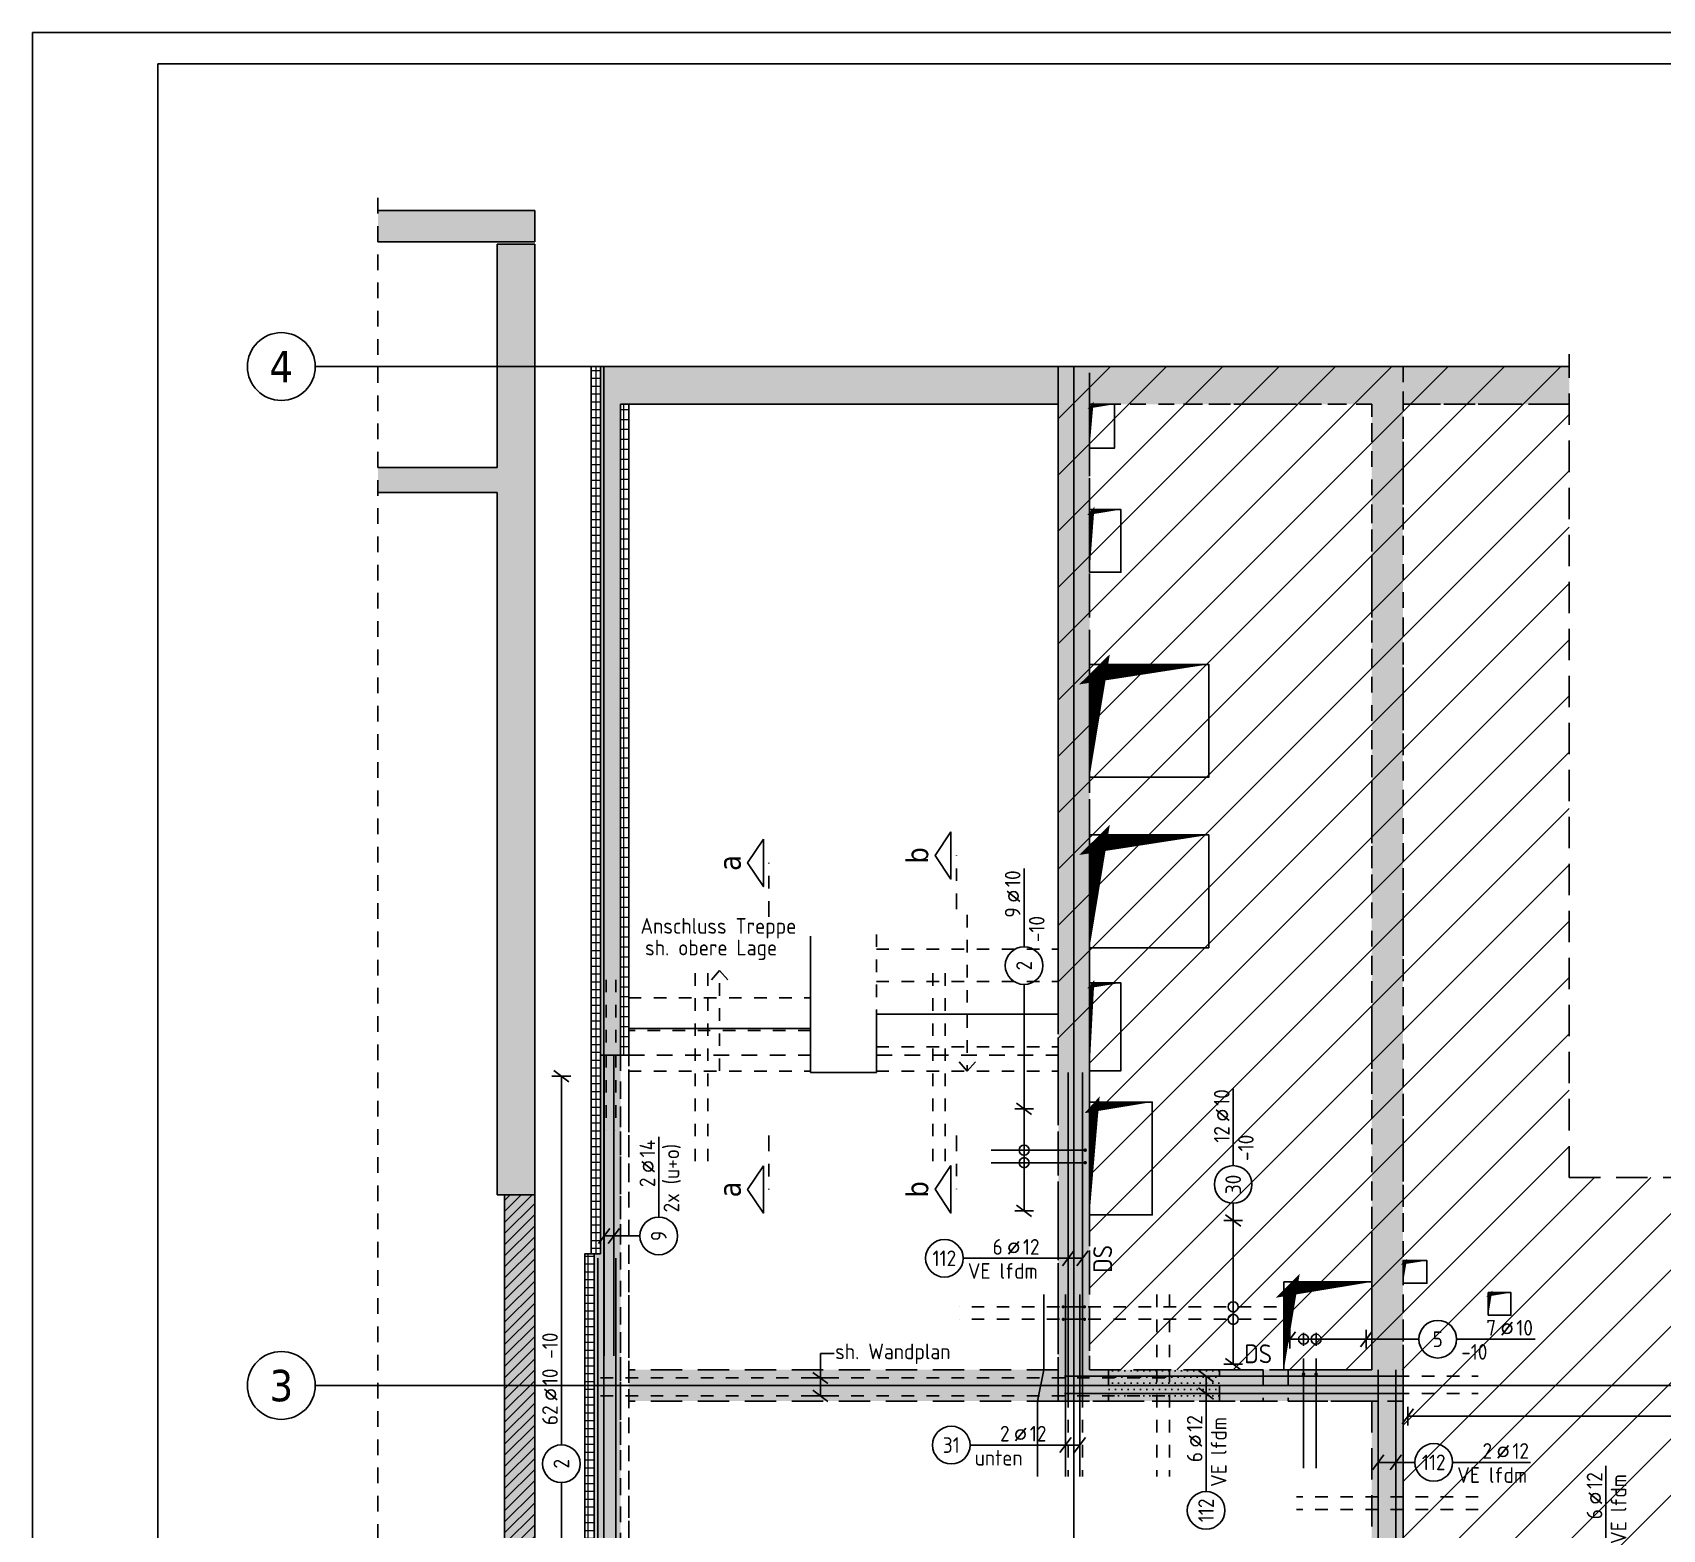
# Model space of a CAD drawing. Extents: x -10 to 101, y -7 to 49.
# Drawn here: x 0 to 13, y 30.11 to 42.05 of the extents above; entities that cross this region are included whole.
import ezdxf
from ezdxf.enums import TextEntityAlignment as Align

# ---------------------------------------------------------------- set-up
doc = ezdxf.new("R2010")
doc.units = 0
doc.header["$LTSCALE"] = 0.5
for name, pattern in [('AUSGEZOGEN', [1000.01, 1000, 0.01]), ('DASHDOTSMALL', [1.05, 0.5, -0.25, 0.05, -0.25]), ('DASHED', [0.75, 0.5, -0.25]), ('DOT', [0.175, 0.05, -0.125]), ('HIDDEN', [0.375, 0.25, -0.125]), ('HIDDEN2', [0.187, 0.125, -0.062]), ('HIDDEN4', [0.12, 0.02, -0.1]), ('PUNKT', [0.175, 0.05, -0.125]), ('STRICHLINIE', [0.75, 0.5, -0.25]), ('STRICHPUNKT2', [0.55, 0.25, -0.125, 0.05, -0.125]), ('VERDECKT', [0.375, 0.25, -0.125])]:
    doc.linetypes.add(name, pattern=pattern)
for name, color, linetype in [('2.OG', 7, 'Continuous'), ('ACHSEN', 7, 'Continuous'), ('AFU', 7, 'Continuous'), ('Bestand', 7, 'Continuous'), ('BETON', 7, 'Continuous'), ('Brüstung 2.OG', 7, 'Continuous'), ('DRUEBER', 7, 'Continuous'), ('DS', 7, 'Continuous'), ('grau_hell', 7, 'Continuous'), ('grau_mittel', 7, 'Continuous'), ('HILFE', 7, 'Continuous'), ('RAHMEN', 7, 'Continuous'), ('RND', 7, 'Continuous'), ('SCHATTEN', 7, 'Continuous'), ('SCHNITTE', 7, 'Continuous'), ('SCHRAFF', 7, 'Continuous'), ('SFP_Achsen', 7, 'Continuous'), ('TEXT', 7, 'Continuous'), ('VERDECKT', 7, 'Continuous'), ('VERDECKT2', 7, 'Continuous')]:
    doc.layers.add(name, color=color, linetype=linetype)
doc.layers.add('NOPLOT', color=7, linetype='Continuous', plot=False)
doc.layers.add('zila_01_rb_02_stb-fertig_05_schraff', color=144, linetype='Continuous', lineweight=9)
doc.styles.add('helv', font='tahoma.ttf')
doc.styles.add('txt', font='isocp.shx')
doc.linetypes.add('AFU_50K', pattern='A,0.15,["/",Standard,S=0.2,R=0,X=-0.01,Y=-0.1],0.07,["/",Standard,S=0.2,R=0,X=-0.01,Y=-0.1],0.15', length=0.37)

# ---------------------------------------------------------------- blocks, each defined once
blk = doc.blocks.new('DINA0')
at = {"layer": 'RAHMEN'}
for p, q in [((0, 84.1), (0, 0)), ((118.9, 84.1), (0, 84.1))]:
    blk.add_line(p, q, dxfattribs=at)
at = {"layer": 'RAHMEN', "color": 5}
for p, q in [((118.4, 83.6), (2, 83.6)), ((2, 83.6), (2, 0.5))]:
    blk.add_line(p, q, dxfattribs=at)
blk = doc.blocks.new('lei_gre')
at = {"layer": 'RND', "color": 7, "linetype": 'Continuous'}
for p, q in [((-0.09, -0.12), (0.09, 0.12)), ((0, 0.15), (0, -0.15))]:
    blk.add_line(p, q, dxfattribs=at)
blk = doc.blocks.new('RND_LEI')
at = {"layer": 'RND', "color": 7, "linetype": 'Continuous'}
blk.add_line((1.022, 0.066), (1.19, 0.27), dxfattribs=at)
for centre, radius in [((0, 0), 0.3), ((1.106, 0.168), 0.075)]:
    blk.add_circle(centre, radius, dxfattribs=at)
at = {"layer": 'RND', "color": 7, "linetype": 'Continuous', "style": 'txt'}
blk.add_attdef('ANZ', text='', height=0.25, dxfattribs=at).set_placement((0.931, 0.057), align=Align.RIGHT)
for tag, p in [('DUM', (1.253, 0.057)), ('ABSTD', (1.674, 0.057)), ('POSTXT', (0.374, -0.327))]:
    blk.add_attdef(tag, p, '', height=0.25, dxfattribs=at)
blk.add_attdef('POSL', text='', height=0.25, dxfattribs=at).set_placement((0, 0), align=Align.MIDDLE)
blk = doc.blocks.new('SCHN-2')
at = {"layer": 'SCHNITTE', "color": 6, "linetype": 'Continuous'}
blk.add_lwpolyline([(0.378, 0.088), (0, 0.34), (-0.378, 0.088)], close=True, dxfattribs=at)
at = {"layer": 'SCHNITTE', "color": 1, "linetype": 'DASHDOTSMALL', "style": 'helv'}
blk.add_attdef('SCHN-2', text='', height=0.35, dxfattribs=at).set_placement((0, 0.45), align=Align.CENTER)

msp = doc.modelspace()

# ---------------------------------------------------------------- hatches: boundary and pattern name
at = {"layer": '2.OG'}
h = msp.add_hatch(dxfattribs=at)
h.set_pattern_fill('DOTS', scale=0.8, double=1)
h.set_pattern_definition([(0, (-74.13047, 129.29311), (0.025, 0.05), [0, -0.05])])
h.paths.add_polyline_path([(4.4795, 27.5815), (4.0295, 27.5815), (4.0295, 27.2815), (4.6895, 27.2815), (4.6895, 39.0866), (8.1795, 39.0866), (8.1795, 31.1366), (8.5795, 31.1366), (8.5795, 31.3866), (8.4295, 31.3866), (8.4295, 39.0866), (10.6795, 39.0866), (10.6795, 31.3866), (9.4645, 31.3866), (9.4645, 31.1366), (10.9295, 31.1366), (10.9295, 39.3866), (4.5295, 39.3866), (4.5295, 32.3116), (4.4795, 32.3116)])
h.paths.add_polyline_path([(4.6895, 25.2315), (4.0295, 25.2315), (4.0295, 24.9315), (4.4795, 24.9315), (4.4795, 18.1366), (5.0545, 18.1366), (5.0545, 18.4366), (4.6895, 18.4366)])
h.paths.add_polyline_path([(36.9295, 39.3866), (36.9295, 31.1366), (38.3945, 31.1366), (38.3945, 31.3866), (37.1795, 31.3866), (37.1795, 39.0866), (39.4295, 39.0866), (39.4295, 31.3866), (39.2795, 31.3866), (39.2795, 31.1366), (39.6795, 31.1366), (39.6795, 39.0866), (43.1545, 39.0866), (43.1545, 34.0716), (43.4545, 34.0716), (43.4545, 39.3866)])
h.paths.add_polyline_path([(43.1545, 31.1366), (43.4545, 31.1366), (43.4545, 32.2016), (43.1545, 32.2016)])
h.paths.add_polyline_path([(34.4795, 31.8866), (34.2295, 31.8866), (34.2295, 31.1916), (34.4795, 31.1916)])
h.paths.add_polyline_path([(32.1295, 31.1916), (32.3795, 31.1916), (32.3795, 31.8866), (32.1295, 31.8866)])
h.paths.add_polyline_path([(26.7295, 31.1916), (26.9795, 31.1916), (26.9795, 31.8866), (26.7295, 31.8866)])
h.paths.add_polyline_path([(24.8795, 31.8866), (24.6295, 31.8866), (24.6295, 31.1916), (24.8795, 31.1916)])
h.paths.add_polyline_path([(23.2295, 31.8866), (22.9795, 31.8866), (22.9795, 31.1916), (23.2295, 31.1916)])
h.paths.add_polyline_path([(21.1295, 31.8866), (20.8795, 31.8866), (20.8795, 31.1916), (21.1295, 31.1916)])
h.paths.add_polyline_path([(19.2295, 31.1916), (19.4795, 31.1916), (19.4795, 31.8866), (19.2295, 31.8866)])
h.paths.add_polyline_path([(17.3795, 31.8866), (17.1295, 31.8866), (17.1295, 31.1916), (17.3795, 31.1916)])
h.paths.add_polyline_path([(15.7295, 31.8866), (15.4795, 31.8866), (15.4795, 31.1916), (15.7295, 31.1916)])
h.paths.add_polyline_path([(13.6295, 31.8866), (13.3795, 31.8866), (13.3795, 31.1916), (13.6295, 31.1916)])
h.paths.add_polyline_path([(43.1545, 24.8616), (43.4545, 24.8616), (43.4545, 25.1616), (43.1545, 25.1616)])
h.paths.add_polyline_path([(42.9045, 18.4366), (42.9045, 18.1366), (43.4545, 18.1366), (43.4545, 20.6366), (43.1545, 20.6366), (43.1545, 18.4366)])
h.paths.add_polyline_path([(37.2045, 18.4366), (36.9045, 18.4366), (36.9045, 18.1366), (37.2045, 18.1366)])
h.paths.add_polyline_path([(29.7045, 18.4366), (29.4045, 18.4366), (29.4045, 18.1366), (29.7045, 18.1366)])
h.paths.add_polyline_path([(21.9045, 18.4366), (21.9045, 18.1366), (22.2045, 18.1366), (22.2045, 18.4366)])
h.paths.add_polyline_path([(14.7045, 18.4366), (14.4045, 18.4366), (14.4045, 18.1366), (14.7045, 18.1366)])
h.paths.add_polyline_path([(8.4545, 18.1366), (8.4545, 18.4366), (8.1545, 18.4366), (8.1545, 18.1366)])
h.paths.add_polyline_path([(37.1795, 24.8866), (37.1795, 25.5966), (36.9295, 25.5966), (36.9295, 25.1366), (34.2295, 25.1366), (34.2295, 27.1116), (36.9295, 27.1116), (36.9295, 26.6466), (37.1795, 26.6466), (37.1795, 27.5113), (36.9295, 27.5113), (36.9295, 27.3616), (32.3895, 27.3616), (32.3895, 27.1116), (33.9795, 27.1116), (33.9795, 25.1366), (32.3895, 25.1366), (32.3895, 24.8866)], flags=17)
h.paths.add_polyline_path([(20.2295, 25.1366), (20.2295, 28.4816), (21.3545, 28.4816), (21.3545, 28.7316), (20.2295, 28.7316), (20.2295, 29.5116), (17.4645, 29.5116), (17.4645, 29.2616), (17.6145, 29.2616), (17.6145, 28.0716), (14.7645, 28.0716), (14.7645, 29.2616), (16.5795, 29.2616), (16.5795, 29.5116), (8.1795, 29.5116), (8.1795, 24.8866), (8.5795, 24.8866), (8.5795, 25.1366), (8.4295, 25.1366), (8.4295, 29.2616), (14.5145, 29.2616), (14.5145, 25.1366), (14.3645, 25.1366), (14.3645, 24.8866), (14.9145, 24.8866), (14.9145, 25.1366), (14.7645, 25.1366), (14.7645, 27.8216), (17.6145, 27.8216), (17.6145, 25.1366), (15.9245, 25.1366), (15.9245, 24.8866), (31.5045, 24.8866), (31.5045, 25.1366), (31.3545, 25.1366), (31.3545, 27.1116), (31.5045, 27.1116), (31.5045, 27.3616), (31.3545, 27.3616), (31.3545, 29.2616), (36.9295, 29.2616), (36.9295, 28.3963), (37.1795, 28.3963), (37.1795, 29.5116), (31.1045, 29.5116), (31.1045, 28.7316), (30.0545, 28.7316), (30.0545, 28.4816), (31.1045, 28.4816), (31.1045, 25.1366)])
h.paths.add_polyline_path([(19.9795, 29.2616), (19.0295, 29.2616), (19.0295, 25.1366), (19.9795, 25.1366)], flags=16)
h.paths.add_polyline_path([(17.8645, 25.1366), (18.7795, 25.1366), (18.7795, 29.2616), (17.8645, 29.2616)], flags=16)
h.paths.add_polyline_path([(9.5895, 25.1366), (9.5895, 24.8866), (13.3545, 24.8866), (13.3545, 25.1366)], flags=17)
h.paths.add_polyline_path([(22.7545, 28.7316), (22.7545, 28.4816), (25.1045, 28.4816), (25.1045, 28.7316)], flags=17)
h.paths.add_polyline_path([(28.6545, 28.4816), (28.6545, 28.7316), (26.5045, 28.7316), (26.5045, 28.4816)], flags=17)
h.paths.add_polyline_path([(29.7045, 32.9208), (29.4045, 32.9208), (29.4045, 32.0366), (28.3795, 32.0366), (28.3795, 31.1916), (28.6295, 31.1916), (28.6295, 31.7866), (30.4795, 31.7866), (30.4795, 31.1916), (30.7295, 31.1916), (30.7295, 32.0366), (29.7045, 32.0366)])
at = {"layer": 'Brüstung 2.OG', "linetype": 'DOT'}
h = msp.add_hatch(dxfattribs=at)
h.set_pattern_fill('DOTS', color=102, scale=0.8, double=1)
h.set_pattern_definition([(0, (-74.13047, 279.29311), (0.025, 0.05), [0, -0.05])])
h.paths.add_polyline_path([(43.4545, 31.1366), (43.1545, 31.1366), (43.1545, 25.1616), (43.4545, 25.1616)])
h.paths.add_polyline_path([(43.1545, 20.6366), (43.4545, 20.6366), (43.4545, 24.8616), (43.1545, 24.8616)])
h.paths.add_polyline_path([(42.9045, 18.1366), (42.9045, 18.4366), (37.2045, 18.4366), (37.2045, 18.1366)])
h.paths.add_polyline_path([(29.7045, 18.4366), (29.7045, 18.1366), (36.9045, 18.1366), (36.9045, 18.4366)])
h.paths.add_polyline_path([(29.4045, 18.1366), (29.4045, 18.4366), (22.2045, 18.4366), (22.2045, 18.1366)])
h.paths.add_polyline_path([(14.7045, 18.4366), (14.7045, 18.1366), (21.9045, 18.1366), (21.9045, 18.4366)])
h.paths.add_polyline_path([(8.4545, 18.4366), (8.4545, 18.1366), (14.4045, 18.1366), (14.4045, 18.4366)])
h.paths.add_polyline_path([(8.1545, 18.1366), (8.1545, 18.4366), (5.0545, 18.4366), (5.0545, 18.1366)])
h.paths.add_polyline_path([(12.2545, 39.0866), (12.2545, 39.3866), (10.9295, 39.3866), (10.9295, 39.0866)])
h.paths.add_polyline_path([(35.6295, 39.3866), (35.6295, 39.0866), (36.9295, 39.0866), (36.9295, 39.3866)])
at = {"layer": 'Brüstung 2.OG', "linetype": 'AUSGEZOGEN'}
h = msp.add_hatch(dxfattribs=at)
h.set_pattern_fill('DOTS', color=102, scale=0.8, double=1)
h.set_pattern_definition([(0, (-72.23863, 180.778407), (0.025, 0.05), [0, -0.05])])
h.paths.add_polyline_path([(8.5795, 31.3866), (8.5795, 31.1366), (9.4645, 31.1366), (9.4645, 31.3866)])
at = {"layer": 'grau_hell'}
h = msp.add_hatch(color=9, dxfattribs=at)
h.paths.add_polyline_path([(4.0045, 25.2315), (3.7045, 25.2315), (3.7045, 18.1565), (2.7545, 18.1565), (2.7545, 18.0065), (4.0045, 18.0065)])
h.paths.add_polyline_path([(3.7645, 27.2815), (4.0045, 27.2815), (4.0045, 32.7815), (3.7645, 32.7815)])
h.paths.add_polyline_path([(4.0045, 40.3615), (3.7045, 40.3615), (3.7045, 38.5815), (2.7545, 38.5815), (2.7545, 38.3815), (3.7045, 38.3815), (3.7045, 32.7815), (4.0045, 32.7815)])
h.paths.add_polyline_path([(4.0045, 40.3815), (4.0045, 40.6315), (2.7545, 40.6315), (2.7545, 40.3815)])
at = {"layer": 'grau_hell', "linetype": 'AUSGEZOGEN'}
h = msp.add_hatch(dxfattribs=at)
h.set_pattern_fill('ANSI31', color=9, scale=0.1, style=0, double=1)
h.set_pattern_definition([(45, (0, -25.33528), (-0.2245064, 0.2245064), [])])
h.paths.add_polyline_path([(12.2545, 39.3866), (8.1795, 39.3866), (8.1795, 33.8966), (8.4295, 33.8966), (8.4295, 31.3866), (10.9295, 31.3866), (10.9295, 29.5116), (19.9795, 29.5116), (19.9795, 25.1366), (31.1045, 25.1366), (31.1045, 29.5116), (36.9295, 29.5116), (36.9295, 31.3866), (39.4295, 31.3866), (39.4295, 34.8966), (39.6795, 34.8966), (39.6795, 39.3866), (35.6295, 39.3866), (35.6295, 32.9208), (12.2545, 32.9208)])
at = {"layer": 'grau_hell'}
h = msp.add_hatch(color=9, dxfattribs=at)
h.paths.add_polyline_path([(9.8145, 31.3866), (9.8145, 31.2616), (10.0145, 31.2616), (10.0145, 31.3866), (9.9795, 31.3866)])
h.paths.add_polyline_path([(9.8145, 31.2616), (9.8145, 31.1366), (10.0145, 31.1366), (10.0145, 31.2616)])
at = {"layer": 'grau_mittel'}
h = msp.add_hatch(color=61, dxfattribs=at)
h.paths.add_polyline_path([(4.5295, 39.3866), (4.5295, 33.8966), (4.6895, 33.8966), (4.6895, 39.0866), (8.1795, 39.0866), (8.1795, 34.2216), (8.1795, 31.1366), (8.5795, 31.1366), (8.5795, 31.3866), (8.4295, 31.3866), (8.4295, 39.0866), (8.6295, 39.0866), (10.6795, 39.0866), (10.6795, 31.3866), (10.0145, 31.3866), (10.0145, 31.1366), (10.9295, 31.1366), (10.9295, 39.3866)])
h.paths.add_polyline_path([(8.1795, 31.1366), (8.1795, 31.3866), (4.7545, 31.3866), (4.7545, 31.1366)], flags=17)
h.paths.add_polyline_path([(9.4645, 31.1366), (9.4645, 31.3866), (8.5795, 31.3866), (8.5795, 31.1366)], flags=17)
h.paths.add_polyline_path([(9.8145, 31.1366), (9.8145, 31.3866), (9.4645, 31.3866), (9.4645, 31.1366)], flags=17)
h.paths.add_polyline_path([(10.6795, 29.5116), (10.9295, 29.5116), (10.9295, 31.1366), (10.6795, 31.1366)])
h.paths.add_polyline_path([(8.1795, 29.5116), (8.1795, 24.8866), (8.5795, 24.8866), (8.5795, 25.1366), (8.4295, 25.1366), (8.4295, 29.2616), (14.5145, 29.2616), (14.5145, 28.7666), (14.7645, 28.7666), (14.7645, 29.2616), (14.9145, 29.2616), (15.8245, 29.2616), (15.8245, 29.5116)])
h.paths.add_polyline_path([(4.4795, 27.5816), (4.4045, 27.5816), (4.0245, 27.5816), (4.0245, 27.2816), (4.6895, 27.2816), (4.6895, 33.8966), (4.5295, 33.8966), (4.5295, 32.3116), (4.4795, 32.3116)])
h.paths.add_polyline_path([(4.4045, 25.2316), (4.6895, 25.2316), (4.7545, 25.2316), (4.7545, 27.2815), (4.6895, 27.2815), (4.4045, 27.2815)])
h.paths.add_polyline_path([(4.0245, 25.2316), (4.0245, 24.9316), (4.4045, 24.9315), (4.4795, 24.9316), (4.4795, 18.1366), (5.0545, 18.1366), (5.0545, 18.4366), (4.6895, 18.4366), (4.6895, 25.2316)])
h.paths.add_polyline_path([(8.1545, 18.1366), (8.1545, 18.4366), (5.0545, 18.4366), (5.0545, 18.1366)])
h.paths.add_polyline_path([(8.4545, 18.4366), (8.1545, 18.4366), (8.1545, 18.1366), (8.4545, 18.1366)])
h.paths.add_polyline_path([(14.4045, 18.1366), (14.4045, 18.4366), (8.4545, 18.4366), (8.4545, 18.1366)])
h.paths.add_polyline_path([(14.4045, 18.4366), (14.4045, 18.1366), (14.7045, 18.1366), (14.7045, 18.4366)])
h.paths.add_polyline_path([(14.7045, 18.4366), (14.7045, 18.1366), (21.9045, 18.1366), (21.9045, 18.4366)])
h.paths.add_polyline_path([(22.2045, 18.4366), (21.9045, 18.4366), (21.9045, 18.1366), (22.2045, 18.1366)])
h.paths.add_polyline_path([(22.2045, 18.4366), (22.2045, 18.1366), (29.4045, 18.1366), (29.4045, 18.4366)])
h.paths.add_polyline_path([(29.7045, 18.4366), (29.4045, 18.4366), (29.4045, 18.1366), (29.7045, 18.1366)])
h.paths.add_polyline_path([(29.7045, 18.4366), (29.7045, 18.1366), (36.9045, 18.1366), (36.9045, 18.4366)])
h.paths.add_polyline_path([(37.2045, 18.4366), (36.9045, 18.4366), (36.9045, 18.1366), (37.2045, 18.1366)])
h.paths.add_polyline_path([(42.9045, 18.1366), (42.9045, 18.4366), (37.2045, 18.4366), (37.2045, 18.1366)])
h.paths.add_polyline_path([(43.1545, 18.4366), (42.9045, 18.4366), (42.9045, 18.1366), (43.4545, 18.1366), (43.4545, 20.6366), (43.1545, 20.6366)])
h.paths.add_polyline_path([(43.4545, 24.8616), (43.1545, 24.8616), (43.1545, 20.6366), (43.4545, 20.6366)])
h.paths.add_polyline_path([(43.4545, 25.1616), (43.1545, 25.1616), (43.1545, 24.8616), (43.4545, 24.8616)])
h.paths.add_polyline_path([(43.4545, 31.1366), (43.1545, 31.1366), (43.1545, 25.1616), (43.4545, 25.1616)])
h.paths.add_polyline_path([(43.1545, 31.8866), (43.1545, 31.1366), (43.4545, 31.1366), (43.4545, 31.8866)], flags=17)
h.paths.add_polyline_path([(43.1545, 31.8866), (43.4545, 31.8866), (43.4545, 34.3866), (43.1545, 34.3866)], flags=17)
h.paths.add_polyline_path([(43.1545, 34.3866), (43.4545, 34.3866), (43.4545, 34.7566), (43.1545, 34.7566)])
h.paths.add_polyline_path([(43.1545, 34.7566), (43.4545, 34.7566), (43.4545, 39.3866), (36.9295, 39.3866), (36.9295, 31.1366), (37.9945, 31.1366), (37.9945, 31.3866), (37.1795, 31.3866), (37.1795, 39.0866), (39.4295, 39.0866), (39.4295, 31.3866), (39.2795, 31.3866), (39.2795, 31.1366), (39.6795, 31.1366), (39.6795, 39.0866), (43.1545, 39.0866)])
h.paths.add_polyline_path([(38.1945, 31.3866), (38.1945, 31.1366), (39.2795, 31.1366), (39.2795, 31.3866)], flags=17)
h.paths.add_polyline_path([(39.6795, 31.3866), (39.6795, 31.1366), (43.1545, 31.1366), (43.1545, 31.3866)], flags=17)
h.paths.add_polyline_path([(36.9295, 30.0616), (37.1795, 30.0616), (37.1795, 31.1366), (36.9295, 31.1366)])
h.paths.add_polyline_path([(16.2245, 29.5116), (16.2245, 29.2616), (16.5795, 29.2616), (16.5795, 29.5116)])
h.paths.add_polyline_path([(16.5795, 29.5116), (16.5795, 29.2616), (17.4645, 29.2616), (17.4645, 29.5116)])
h.paths.add_polyline_path([(18.7795, 29.2616), (18.7795, 25.1366), (17.8645, 25.1366), (16.4495, 25.1366), (16.4495, 24.8866), (20.5295, 24.8866), (20.5295, 25.1366), (19.0295, 25.1366), (19.0295, 29.2616), (19.9795, 29.2616), (19.9795, 28.4816), (21.3545, 28.4816), (21.3545, 28.7316), (20.2295, 28.7316), (20.2295, 28.9816), (20.2295, 29.5116), (17.4645, 29.5116), (17.4645, 29.2616)])
h.paths.add_polyline_path([(16.0495, 24.8866), (16.2495, 24.8866), (16.2495, 25.1366), (16.0495, 25.1366)])
h.paths.add_polyline_path([(14.9145, 25.1366), (14.9145, 24.8866), (16.0495, 24.8866), (16.0495, 25.1366)], flags=17)
h.paths.add_polyline_path([(14.9145, 24.8866), (14.9145, 25.1366), (14.7645, 25.1366), (14.7644, 27.5716), (14.7644, 27.8216), (15.0145, 27.8216), (16.1245, 27.8216), (16.1245, 28.0716), (14.7645, 28.0716), (14.7645, 28.2216), (14.7645, 28.6166), (14.5145, 28.6166), (14.5145, 25.1366), (14.3645, 25.1366), (14.3645, 24.8866)])
h.paths.add_polyline_path([(17.8645, 27.8216), (17.8645, 28.0716), (16.3245, 28.0716), (16.3245, 27.8216)])
h.paths.add_polyline_path([(13.3545, 25.1366), (13.3545, 24.8866), (14.3645, 24.8866), (14.3645, 25.1366)])
h.paths.add_polyline_path([(13.1545, 24.8866), (13.3545, 24.8866), (13.3545, 25.1366), (13.1545, 25.1366)], flags=16)
h.paths.add_polyline_path([(12.9545, 24.8866), (12.9545, 25.1366), (9.9895, 25.1366), (9.9895, 24.8866)], flags=16)
h.paths.add_polyline_path([(9.5895, 24.8866), (9.7895, 24.8866), (9.7895, 25.1366), (9.5895, 25.1366)], flags=16)
h.paths.add_polyline_path([(8.5795, 25.1366), (8.5795, 24.8866), (9.5895, 24.8866), (9.5895, 25.1366)], flags=16)
h.paths.add_polyline_path([(25.2995, 24.8866), (25.2995, 25.1366), (20.7295, 25.1366), (20.7295, 24.8866)])
h.paths.add_polyline_path([(26.3095, 24.8866), (26.3095, 25.1366), (25.2995, 25.1366), (25.2995, 24.8866)])
h.paths.add_polyline_path([(26.3095, 25.1366), (26.3095, 24.8866), (29.9045, 24.8866), (29.9045, 25.1366)])
h.paths.add_polyline_path([(31.5045, 24.8866), (31.5045, 25.1366), (31.3545, 25.1366), (31.3545, 26.9116), (31.1045, 26.9116), (31.1045, 25.1366), (30.1045, 25.1366), (30.1045, 24.8866)])
h.paths.add_polyline_path([(32.3895, 24.8866), (32.3895, 25.1366), (31.5045, 25.1366), (31.5045, 24.8866)])
h.paths.add_polyline_path([(33.0945, 24.8866), (33.0945, 25.1366), (32.3895, 25.1366), (32.3895, 24.8866)])
h.paths.add_polyline_path([(34.2295, 25.1366), (34.2295, 27.1116), (36.9295, 27.1116), (36.9295, 26.6466), (37.1795, 26.6466), (37.1795, 26.8966), (37.0995, 26.8966), (37.0995, 27.0466), (37.1795, 27.0466), (37.1795, 27.5113), (36.9295, 27.5113), (36.9295, 27.3616), (32.3895, 27.3616), (32.3895, 27.1116), (33.9795, 27.1116), (33.9795, 25.1366), (33.6945, 25.1366), (33.6945, 24.8866), (37.1795, 24.8866), (37.1795, 26.6466), (36.9295, 26.6466), (36.9295, 25.1366)])
h.paths.add_polyline_path([(37.1795, 28.3963), (36.9295, 28.3963), (36.9295, 27.5113), (37.1795, 27.5113)])
h.paths.add_polyline_path([(37.1795, 28.6616), (36.9295, 28.6616), (36.9295, 28.3963), (37.1795, 28.3963)])
h.paths.add_polyline_path([(36.6295, 29.5116), (36.6295, 29.2616), (37.1795, 29.2616), (37.1795, 29.5116)])
h.paths.add_polyline_path([(33.3345, 29.5116), (33.3345, 29.2616), (36.0295, 29.2616), (36.0295, 29.5116)])
h.paths.add_polyline_path([(32.7345, 29.2616), (32.7345, 29.5116), (31.1045, 29.5116), (31.1045, 28.7316), (30.6045, 28.7316), (30.0545, 28.7316), (30.0545, 28.4816), (31.3545, 28.4816), (31.3545, 29.2616)])
h.paths.add_polyline_path([(31.1045, 27.1116), (31.5045, 27.1116), (31.5045, 27.3616), (31.3545, 27.3616), (31.3545, 28.2822), (31.1045, 28.2822)])
h.paths.add_polyline_path([(32.3895, 27.1116), (32.3895, 27.3616), (31.5045, 27.3616), (31.5045, 27.1116)])
h.paths.add_polyline_path([(28.6545, 28.4816), (28.6545, 28.7316), (26.5045, 28.7316), (26.5045, 28.4816)])
h.paths.add_polyline_path([(22.7545, 28.7316), (22.7545, 28.4816), (25.1045, 28.4816), (25.1045, 28.7316)])
h.paths.add_polyline_path([(13.6295, 31.8866), (13.3795, 31.8866), (13.3795, 31.1916), (13.6295, 31.1916)])
h.paths.add_polyline_path([(15.4795, 31.1916), (15.7295, 31.1916), (15.7295, 31.8866), (15.4795, 31.8866)])
h.paths.add_polyline_path([(17.3795, 31.8866), (17.1295, 31.8866), (17.1295, 31.1916), (17.3795, 31.1916)])
h.paths.add_polyline_path([(19.4795, 31.8866), (19.2295, 31.8866), (19.2295, 31.1916), (19.4795, 31.1916)])
h.paths.add_polyline_path([(20.8795, 31.1916), (21.1295, 31.1916), (21.1295, 31.8866), (20.8795, 31.8866)])
h.paths.add_polyline_path([(23.2295, 31.8866), (22.9795, 31.8866), (22.9795, 31.1916), (23.2295, 31.1916)])
h.paths.add_polyline_path([(24.6295, 31.1916), (24.8795, 31.1916), (24.8795, 31.8866), (24.6295, 31.8866)])
h.paths.add_polyline_path([(26.9795, 31.8866), (26.7295, 31.8866), (26.7295, 31.1916), (26.9795, 31.1916)])
h.paths.add_polyline_path([(28.6295, 31.8866), (28.3795, 31.8866), (28.3795, 31.1916), (28.6295, 31.1916)])
h.paths.add_polyline_path([(30.7295, 31.8866), (30.4795, 31.8866), (30.4795, 31.1916), (30.7295, 31.1916)])
h.paths.add_polyline_path([(32.3795, 31.8866), (32.1295, 31.8866), (32.1295, 31.1916), (32.3795, 31.1916)])
h.paths.add_polyline_path([(34.2295, 31.1916), (34.4795, 31.1916), (34.4795, 31.8866), (34.2295, 31.8866)])
h.paths.add_polyline_path([(12.2545, 39.0866), (12.2545, 39.3866), (10.9295, 39.3866), (10.9295, 39.0866)])
h.paths.add_polyline_path([(35.6295, 39.3866), (35.6295, 39.0866), (36.9295, 39.0866), (36.9295, 39.3866)])
at = {"layer": 'SCHRAFF'}
h = msp.add_hatch(dxfattribs=at)
h.set_pattern_fill('ANSI33', color=8, scale=0.5, double=1)
h.set_pattern_definition([(45, (-74.13047, 79.29311), (-0.08838835, 0.08838835), []), (45, (-74.04208, 79.29311), (-0.08838835, 0.08838835), [0.0625, -0.03125])])
h.paths.add_polyline_path([(4.0045, 40.3615), (3.7045, 40.3615), (3.7045, 38.5815), (2.7545, 38.5815), (2.7545, 38.3815), (3.7045, 38.3815), (3.7045, 32.7815), (4.0045, 32.7815)])
h.paths.add_polyline_path([(4.0045, 25.2315), (3.7045, 25.2315), (3.7045, 18.1565), (2.7545, 18.1565), (2.7545, 18.0065), (4.0045, 18.0065)])
h.paths.add_polyline_path([(4.0045, 40.3815), (4.0045, 40.6315), (2.7545, 40.6315), (2.7545, 40.3815)])
h = msp.add_hatch(dxfattribs=at)
h.set_pattern_fill('ANSI31', color=8, scale=0.5, double=1)
h.set_pattern_definition([(45, (-74.13047, 79.29311), (-0.044194174, 0.044194174), [])])
h.paths.add_polyline_path([(4.0045, 32.7815), (3.7645, 32.7815), (3.7645, 27.2815), (4.0045, 27.2815)])
at = {"layer": 'zila_01_rb_02_stb-fertig_05_schraff', "linetype": 'AUSGEZOGEN'}
h = msp.add_hatch(dxfattribs=at)
h.set_pattern_fill('ANSI37', color=102, scale=0.5, angle=-45)
h.set_pattern_definition([(0, (-74.13047, 179.29311), (1e-17, 0.0625), []), (90, (-74.13047, 179.29311), (-0.0625, 2e-17), [])])
h.paths.add_polyline_path([(4.4545, 32.3116), (4.4795, 32.3116), (4.5295, 32.3116), (4.5295, 39.3866), (4.4545, 39.3866)])
h.paths.add_polyline_path([(4.4795, 32.3116), (4.4545, 32.3116), (4.4045, 32.3116), (4.4045, 27.5816), (4.4795, 27.5816)])
h = msp.add_hatch(dxfattribs=at)
h.set_pattern_fill('ANSI37', color=102, scale=0.025, angle=-45)
h.set_pattern_definition([(0, (86.4705, 4.67561), (2e-17, 0.079375), []), (90, (86.4705, 4.67561), (-0.079375, 3e-17), [])])
h.paths.add_polyline_path([(4.7545, 39.0866), (4.6895, 39.0866), (4.6895, 33.8966), (4.7545, 33.8966)])

# ---------------------------------------------------------------- linework, layer by layer
at = {"layer": '2.OG', "color": 7, "linetype": 'PUNKT', "lineweight": -2}
for p, q in [((4.5295, 39.3866), (4.4545, 39.3866)), ((4.4545, 39.3866), (4.4545, 32.3116)), ((4.5295, 39.3866), (10.9295, 39.3866)), ((4.5295, 32.3116), (4.5295, 39.3866)), ((10.9295, 39.3866), (10.9295, 31.1366)), ((8.1795, 39.0866), (4.6895, 39.0866)), ((4.6895, 39.0866), (4.6895, 27.2815)), ((8.1795, 31.1366), (8.1795, 39.0866)), ((10.6795, 39.0866), (8.4295, 39.0866)), ((8.4295, 39.0866), (8.4295, 31.3866)), ((10.6795, 31.3866), (10.6795, 39.0866)), ((4.4545, 32.3116), (4.4795, 32.3116)), ((4.4795, 27.5815), (4.4795, 32.3116)), ((4.4795, 32.3116), (4.5295, 32.3116)), ((8.4295, 31.3866), (8.5795, 31.3866)), ((8.5795, 31.3866), (8.5795, 31.1366)), ((9.4645, 31.1366), (9.4645, 31.3866)), ((9.4645, 31.3866), (10.6795, 31.3866)), ((8.5795, 31.1366), (8.1795, 31.1366)), ((10.9295, 31.1366), (9.4645, 31.1366))]:
    msp.add_line(p, q, dxfattribs=at)
for points in [[(4.6895, 27.2815), (4.7545, 27.2815), (4.7545, 39.0866)], [(4.4795, 32.3116), (4.4045, 32.3116), (4.4045, 27.5815)]]:
    msp.add_lwpolyline(points, dxfattribs=at)
at = {"layer": 'ACHSEN', "color": 140, "linetype": 'AUSGEZOGEN'}
for p, q in [((12.2545, 39.3866), (2.2545, 39.3866)), ((4.5545, 39.3866), (4.5545, 16.1366)), ((8.3045, 39.3866), (8.3045, 16.1366)), ((43.4545, 31.2616), (2.2545, 31.2616))]:
    msp.add_line(p, q, dxfattribs=at)
at = {"layer": 'AFU', "color": 8, "linetype": 'AFU_50K'}
for p, q in [((8.1795, 39.0866), (8.1795, 39.3866)), ((4.6895, 33.8966), (4.5295, 33.8966))]:
    msp.add_line(p, q, dxfattribs=at)
at = {"layer": 'Bestand', "color": 8, "linetype": 'AUSGEZOGEN'}
for p, q in [((2.7545, 40.6315), (4.0045, 40.6315)), ((4.0045, 40.6315), (4.0045, 40.3815)), ((4.0045, 40.3815), (2.7545, 40.3815)), ((3.7045, 40.3615), (4.0045, 40.3615)), ((3.7045, 38.5815), (3.7045, 40.3615)), ((4.0045, 40.3615), (4.0045, 32.7815)), ((2.7545, 38.5815), (3.7045, 38.5815)), ((3.7045, 38.3815), (2.7545, 38.3815)), ((3.7045, 32.7815), (3.7045, 38.3815)), ((4.0045, 32.7815), (3.7045, 32.7815)), ((3.7645, 27.2815), (3.7645, 32.7815)), ((4.0045, 32.7815), (4.0045, 27.2815))]:
    msp.add_line(p, q, dxfattribs=at)
at = {"layer": 'BETON', "color": 6, "linetype": 'AUSGEZOGEN', "lineweight": -2}
for p, q in [((4.4545, 39.3866), (4.4545, 32.3116)), ((12.2545, 39.3866), (4.4545, 39.3866)), ((4.5295, 32.3116), (4.5295, 39.3866)), ((8.1795, 39.0866), (4.6895, 39.0866)), ((4.6895, 39.0866), (4.6895, 33.8966)), ((4.4545, 32.3116), (4.4795, 32.3116)), ((4.4795, 27.5816), (4.4795, 32.3116)), ((4.4795, 32.3116), (4.5295, 32.3116))]:
    msp.add_line(p, q, dxfattribs=at)
at = {"layer": 'BETON', "color": 6, "linetype": 'AUSGEZOGEN'}
for p, q in [((4.7545, 33.8966), (4.7545, 39.0866)), ((8.1795, 34.2216), (8.1795, 39.0866)), ((6.7295, 34.2216), (6.7295, 33.7566)), ((6.7295, 34.2216), (8.1795, 34.2216)), ((6.2045, 34.1074), (4.7545, 34.1074)), ((6.2045, 33.7566), (6.2045, 34.1074)), ((4.7545, 33.8966), (4.6895, 33.8966)), ((6.2045, 33.7566), (6.7295, 33.7566))]:
    msp.add_line(p, q, dxfattribs=at)
for points in [[(8.4295, 38.7366), (8.6295, 38.7366), (8.6295, 39.0866), (8.4295, 39.0866)], [(8.4295, 37.7466), (8.6795, 37.7466), (8.6795, 38.2466), (8.4295, 38.2466)], [(8.4295, 36.1116), (9.3795, 36.1116), (9.3795, 37.0116), (8.4295, 37.0116)], [(8.4295, 34.7516), (9.3795, 34.7516), (9.3795, 35.6516), (8.4295, 35.6516)], [(8.4295, 33.7716), (8.6795, 33.7716), (8.6795, 34.4716), (8.4295, 34.4716)], [(8.4295, 32.6216), (8.9295, 32.6216), (8.9295, 33.5216), (8.4295, 33.5216)], [(10.9295, 32.0766), (11.1195, 32.0766), (11.1195, 32.2566), (10.9295, 32.2566)], [(9.9795, 32.0866), (10.6795, 32.0866), (10.6795, 31.3866), (9.9795, 31.3866)], [(11.6095, 31.8216), (11.7895, 31.8216), (11.7895, 32.0016), (11.6095, 32.0016)]]:
    msp.add_lwpolyline(points, close=True, dxfattribs=at)
at = {"layer": 'BETON', "color": 6, "linetype": 'AUSGEZOGEN', "lineweight": -2}
msp.add_lwpolyline([(4.4795, 32.3116), (4.4045, 32.3116), (4.4045, 27.5816)], dxfattribs=at)
at = {"layer": 'Brüstung 2.OG', "color": 102, "linetype": 'DOT'}
for p, q in [((10.9295, 39.3866), (12.2545, 39.3866)), ((10.9295, 39.0866), (12.2545, 39.0866)), ((8.5795, 31.3866), (9.4645, 31.3866)), ((9.4645, 31.1366), (8.5795, 31.1366))]:
    msp.add_line(p, q, dxfattribs=at)
at = {"layer": 'DRUEBER', "color": 102, "linetype": 'HIDDEN2'}
for p, q in [((7.4545, 35.0146), (7.4545, 33.7666)), ((5.4795, 34.5705), (5.3697, 34.4458)), ((5.4795, 33.7694), (5.4795, 34.5705)), ((5.4795, 34.5705), (5.5892, 34.4458)), ((7.4545, 33.7666), (7.3447, 33.8912)), ((7.4545, 33.7666), (7.5642, 33.8912))]:
    msp.add_line(p, q, dxfattribs=at)
at = {"layer": 'DRUEBER', "color": 171, "linetype": 'HIDDEN4'}
for p, q in [((6.7295, 34.8583), (6.7295, 34.2216)), ((6.7295, 34.7416), (8.1795, 34.7416)), ((6.7295, 34.4816), (8.1795, 34.4816))]:
    msp.add_line(p, q, dxfattribs=at)
at = {"layer": 'DRUEBER', "color": 7, "linetype": 'DOT'}
for p, q in [((4.7545, 34.3516), (6.2045, 34.3516)), ((6.2045, 34.0916), (4.7545, 34.0916)), ((6.7295, 33.9616), (8.1795, 33.9616)), ((4.7545, 33.7666), (6.2045, 33.7666)), ((6.7295, 33.7666), (8.1795, 33.7666))]:
    msp.add_line(p, q, dxfattribs=at)
at = {"layer": 'DS', "color": 1, "linetype": 'DASHED'}
for p, q in [((8.4295, 39.0866), (8.4295, 39.3866)), ((8.4295, 38.2466), (8.4295, 38.7366)), ((8.4295, 37.0116), (8.4295, 37.7466)), ((8.4295, 35.6516), (8.4295, 36.1116)), ((8.4295, 34.4716), (8.4295, 34.7516)), ((8.1795, 31.1366), (8.1795, 34.2216)), ((8.4295, 33.5216), (8.4295, 33.7716)), ((8.4295, 32.6216), (8.4295, 31.3866)), ((8.4295, 31.3866), (9.9795, 31.3866)), ((8.1795, 31.1366), (10.9295, 31.1366)), ((10.9295, 29.2616), (10.9295, 31.1366))]:
    msp.add_line(p, q, dxfattribs=at)
at = {"layer": 'HILFE', "color": 102, "linetype": 'HIDDEN'}
msp.add_line((2.7545, 40.7315), (2.7545, 17.9065), dxfattribs=at)
at = {"layer": 'HILFE', "color": 102, "linetype": 'DASHED'}
for q in [(12.2545, 39.4866), (35.6295, 32.9208)]:
    msp.add_line((12.2545, 32.9208), q, dxfattribs=at)
at = {"layer": 'HILFE', "color": 102, "linetype": 'AUSGEZOGEN'}
for p, q in [((6.2045, 34.1074), (6.2045, 34.8453)), ((6.2833, 31.1779), (6.2833, 31.5174)), ((6.2833, 31.5174), (6.3926, 31.5174))]:
    msp.add_line(p, q, dxfattribs=at)
at = {"layer": 'NOPLOT', "color": 191, "linetype": 'Continuous'}
msp.add_lwpolyline([(8.0656, 31.9866), (8.0656, 31.3866), (8.0156, 31.1366), (8.0156, 30.5366)], dxfattribs=at)
at = {"layer": 'RND', "color": 7, "linetype": 'AUSGEZOGEN'}
for p, q in [((7.9073, 34.7593), (7.9073, 35.3849)), ((7.9073, 33.4679), (7.9073, 34.4593)), ((4.2173, 33.7282), (4.2173, 30.787)), ((9.5749, 33.0145), (9.5749, 33.6258)), ((7.9073, 32.6548), (7.9073, 33.4679)), ((4.9937, 32.6037), (4.9937, 33.2437)), ((9.5749, 32.5758), (9.5749, 32.7145)), ((9.5749, 31.4314), (9.5749, 32.5758)), ((7.4215, 32.2753), (8.0815, 32.2753)), ((10.0273, 31.6301), (10.6363, 31.6301)), ((10.6363, 31.6301), (11.056, 31.6301)), ((11.356, 31.6301), (11.9829, 31.6301)), ((9.3587, 30.4154), (9.3587, 31.0754)), ((13.6107, 31.016), (10.9686, 31.016)), ((7.4766, 30.7859), (8.1166, 30.7859)), ((11.3245, 30.6479), (11.9454, 30.6479)), ((12.5475, 29.9601), (12.5475, 30.6201)), ((4.2173, 30.487), (4.2173, 27.6273))]:
    msp.add_line(p, q, dxfattribs=at)
at = {"layer": 'RND', "color": 1, "linetype": 'HIDDEN2'}
for p, q in [((5.2849, 34.549), (5.2849, 33.0412)), ((5.3849, 34.549), (5.3849, 33.0412)), ((7.1792, 34.549), (7.1792, 33.0412)), ((7.2792, 34.549), (7.2792, 33.0412)), ((8.2578, 31.1866), (8.2578, 30.5366)), ((8.3721, 31.1866), (8.3721, 30.5366))]:
    msp.add_line(p, q, dxfattribs=at)
at = {"layer": 'RND', "color": 102, "linetype": 'AUSGEZOGEN'}
for p, q in [((4.8437, 32.4537), (4.5584, 32.4537)), ((8.0815, 32.2753), (8.3721, 32.2753)), ((9.3587, 31.0754), (9.3587, 31.3365)), ((8.1166, 30.7859), (8.3511, 30.7859)), ((11.0245, 30.6479), (10.7309, 30.6479))]:
    msp.add_line(p, q, dxfattribs=at)
at = {"layer": 'RND', "color": 102, "linetype": 'VERDECKT'}
for p, q in [((10.1361, 31.3516), (10.1361, 31.6801)), ((10.2361, 31.3516), (10.2361, 31.6801))]:
    msp.add_line(p, q, dxfattribs=at)
at = {"layer": 'RND', "color": 1, "linetype": 'HIDDEN2'}
for points in [[(4.5744, 34.4966), (4.5744, 33.2966)], [(4.652, 34.4966), (4.652, 33.2966)], [(8.9672, 31.9866), (8.9672, 30.5366)], [(9.0672, 31.9866), (9.0672, 30.5366)], [(10.8795, 31.3365), (11.5295, 31.3365)], [(4.5295, 31.321), (9.0295, 31.321)], [(10.8795, 31.1966), (11.5295, 31.1966)], [(4.5295, 31.1779), (9.0295, 31.1779)], [(11.5295, 30.3727), (10.0795, 30.3727)], [(11.5295, 30.2727), (10.0795, 30.2727)]]:
    msp.add_lwpolyline(points, dxfattribs=at)
at = {"layer": 'RND', "color": 1, "linetype": 'AUSGEZOGEN'}
for points in [[(4.5584, 31.4966), (4.5584, 33.8966)], [(4.636, 31.4966), (4.636, 33.8966)], [(8.2578, 33.7566), (8.2578, 31.1866)], [(8.3721, 33.7566), (8.3721, 31.1866)], [(8.3945, 33.138), (7.6445, 33.138)], [(8.3945, 33.038), (7.6445, 33.038)], [(4.5084, 32.2766), (4.5084, 26.4766)], [(4.652, 32.2766), (4.652, 26.4766)], [(8.2384, 30.5366), (8.2384, 31.9866)], [(8.3511, 30.5366), (8.3511, 31.9866)], [(8.3895, 31.8888), (8.2195, 31.8888)], [(8.3895, 31.7888), (8.2195, 31.7888)], [(10.8795, 31.3365), (8.2295, 31.3365)], [(10.1361, 31.3516), (10.1361, 30.6016)], [(10.2361, 31.3516), (10.2361, 30.6016)], [(10.7309, 31.3866), (10.7309, 28.6616)], [(10.8712, 31.3866), (10.8712, 28.6616)], [(10.8795, 31.1966), (8.2295, 31.1966)]]:
    msp.add_lwpolyline(points, dxfattribs=at)
at = {"layer": 'RND', "color": 7, "linetype": 'AUSGEZOGEN'}
for points, const_width in [([(8.3945, 33.145, -1), (8.3945, 33.131, -1)], 0.014), ([(8.3945, 33.045, -1), (8.3945, 33.031, -1)], 0.014), ([(8.2257, 31.8888, 1), (8.2132, 31.8888, 1)], 0.0125), ([(8.3957, 31.8888, 1), (8.3832, 31.8888, 1)], 0.0125), ([(8.2257, 31.7888, 1), (8.2132, 31.7888, 1)], 0.0125), ([(8.3957, 31.7888, 1), (8.3832, 31.7888, 1)], 0.0125), ([(10.1291, 31.3516, -1), (10.1431, 31.3516, -1)], 0.014), ([(10.2291, 31.3516, -1), (10.2431, 31.3516, -1)], 0.014)]:
    msp.add_lwpolyline(points, format="xyb", close=True, dxfattribs=dict(at, const_width=const_width))
at = {"layer": 'RND', "color": 1, "linetype": 'DOT'}
for points in [[(8.3895, 31.8888), (7.3895, 31.8888)], [(9.9195, 31.8888), (8.2195, 31.8888)], [(8.3895, 31.7888), (7.3895, 31.7888)], [(9.9195, 31.7888), (8.2195, 31.7888)]]:
    msp.add_lwpolyline(points, dxfattribs=at)
at = {"layer": 'RND', "color": 7, "linetype": 'AUSGEZOGEN'}
for centre in [(7.9073, 33.138), (7.9073, 33.038), (9.5749, 31.8888), (9.5749, 31.7888), (10.1361, 31.6301), (10.2361, 31.6301)]:
    msp.add_circle(centre, 0.04, dxfattribs=at)
at = {"layer": 'SCHATTEN', "color": 1, "linetype": 'AUSGEZOGEN'}
for points in [[(8.6295, 39.0866, 0, 0.0326, 0), (8.4308, 39.0703, 0, 0, 0), (8.4448, 39.0859, 0.0307, 0, 0), (8.4295, 38.7366, 0, 0, 0)], [(8.6795, 38.2466, 0, 0.0408, 0), (8.4311, 38.2263, 0, 0, 0), (8.4484, 38.2458, 0.038, 0, 0), (8.4295, 37.7466, 0, 0, 0)], [(9.3795, 37.0116, 0, 0.1457, 0), (8.435, 36.9389, 0, 0, 0), (8.5026, 37.0056, 0.1468, 0, 0), (8.4295, 36.1116, 0, 0, 0)], [(9.3795, 35.6516, 0, 0.1457, 0), (8.435, 35.5789, 0, 0, 0), (8.5026, 35.6456, 0.1468, 0, 0), (8.4295, 34.7516, 0, 0, 0)], [(8.4295, 33.7716, 0, 0.0372, 0), (8.448, 34.4711, 0, 0, 0), (8.4311, 34.4513, 0.0408, 0, 0), (8.6795, 34.4716, 0, 0, 0)], [(8.4295, 32.6216, 0, 0.0765, 0), (8.4677, 33.5199, 0, 0, 0), (8.4328, 33.4809, 0.0815, 0, 0), (8.9295, 33.5216, 0, 0, 0)], [(10.9295, 32.0766, 0, 0.0294, 0), (10.9441, 32.2554, 0, 0, 0), (10.9306, 32.242, 0.0291, 0, 0), (11.1195, 32.2566, 0, 0, 0)], [(9.9795, 31.3866, 0, 0.1141, 0), (10.0363, 32.0819, 0, 0, 0), (9.9841, 32.0297, 0.1141, 0, 0), (10.6795, 32.0866, 0, 0, 0)], [(11.6095, 31.8216, 0, 0.0294, 0), (11.6241, 32.0004, 0, 0, 0), (11.6107, 31.9869, 0.0294, 0, 0), (11.7895, 32.0016, 0, 0, 0)]]:
    msp.add_lwpolyline(points, format="xyseb", dxfattribs=at)
at = {"layer": 'SCHNITTE', "color": 6, "linetype": 'STRICHPUNKT2'}
for p, q in [((7.3672, 35.0596), (7.3672, 35.4886)), ((5.8724, 34.9992), (5.8724, 35.4281)), ((5.8724, 33.2535), (5.8724, 32.8246)), ((7.3672, 33.2544), (7.3672, 32.8255))]:
    msp.add_line(p, q, dxfattribs=at)
at = {"layer": 'SFP_Achsen', "color": 7, "linetype": 'AUSGEZOGEN'}
for centre in [(1.984, 39.3866), (1.984, 31.2616)]:
    msp.add_circle(centre, 0.2705, dxfattribs=at)
at = {"layer": 'VERDECKT', "color": 7, "linetype": 'VERDECKT', "lineweight": -2}
for p, q in [((4.5295, 39.3866), (10.9295, 39.3866)), ((10.9295, 39.3866), (10.9295, 31.1366)), ((8.1795, 31.1366), (8.1795, 39.0866)), ((10.6795, 39.0866), (8.4295, 39.0866)), ((8.4295, 39.0866), (8.4295, 31.3866)), ((10.6795, 31.3866), (10.6795, 39.0866)), ((4.6895, 33.8966), (4.6895, 27.2816)), ((8.4295, 31.3866), (8.5795, 31.3866)), ((8.5795, 31.3866), (8.5795, 31.1366)), ((9.4645, 31.1366), (9.4645, 31.3866)), ((9.4645, 31.3866), (9.8145, 31.3866)), ((10.0145, 31.3866), (10.6795, 31.3866)), ((8.5795, 31.1366), (8.1795, 31.1366)), ((9.8145, 31.1366), (9.4645, 31.1366)), ((10.9295, 31.1366), (10.0145, 31.1366))]:
    msp.add_line(p, q, dxfattribs=at)
at = {"layer": 'VERDECKT', "color": 7, "linetype": 'HIDDEN'}
for p, q in [((4.7545, 33.8966), (6.2045, 33.8966)), ((6.7295, 33.8966), (8.1795, 33.8966))]:
    msp.add_line(p, q, dxfattribs=at)
at = {"layer": 'VERDECKT', "color": 7, "linetype": 'VERDECKT'}
for p, q in [((9.8145, 31.3866), (9.8145, 31.1366)), ((10.0145, 31.3866), (10.0145, 31.1366))]:
    msp.add_line(p, q, dxfattribs=at)
at = {"layer": 'VERDECKT', "color": 7, "linetype": 'VERDECKT', "lineweight": -2}
msp.add_lwpolyline([(4.6895, 27.2815), (4.7545, 27.2815), (4.7545, 33.8966)], dxfattribs=at)
at = {"layer": 'VERDECKT2', "color": 7, "linetype": 'STRICHLINIE'}
for p, q in [((10.9295, 39.3866), (12.2545, 39.3866)), ((12.2545, 39.0866), (10.9295, 39.0866)), ((8.1795, 31.3866), (4.7545, 31.3866)), ((8.1795, 31.1366), (4.7545, 31.1366)), ((8.5795, 31.1366), (9.4645, 31.1366)), ((10.6795, 31.1366), (10.6795, 29.5116)), ((10.9295, 31.1366), (10.9295, 29.5116))]:
    msp.add_line(p, q, dxfattribs=at)

# ---------------------------------------------------------------- block references
at = {"xscale": 0.5, "yscale": 0.5, "zscale": 0.5}
msp.add_blockref('DINA0', (0, 0), dxfattribs=at)
at = {"layer": 'RND', "color": 7, "linetype": 'AUSGEZOGEN', "xscale": 0.5, "yscale": 0.5, "zscale": 0.5, "rotation": 90}
for p, values in [((7.9073, 34.6093), {'POSL': '2', 'DUM': '10', 'ANZ': '9', 'POSTXT': '-10'}), ((9.5749, 32.8645), {'POSL': '30', 'DUM': '10', 'ANZ': '12', 'POSTXT': '-10'}), ((4.9937, 32.4537), {'POSL': '9', 'DUM': '14', 'ANZ': '2', 'POSTXT': '2x (u+o)'}), ((4.2173, 30.637), {'POSL': '2', 'DUM': '10', 'ANZ': '62', 'ABSTD': '-10'}), ((9.3587, 30.2654), {'POSL': '112', 'DUM': '12', 'ANZ': '6', 'POSTXT': 'VE lfdm'}), ((12.5475, 29.8101), {'POSL': '112', 'DUM': '12', 'ANZ': '6', 'POSTXT': 'VE lfdm'})]:
    msp.add_blockref('RND_LEI', p, dxfattribs=at).add_auto_attribs(values)
at = {"layer": 'RND', "color": 7, "linetype": 'AUSGEZOGEN', "xscale": 0.5, "yscale": 0.5, "zscale": 0.5}
for p, rotation in [((4.2173, 33.7282), 270), ((7.9073, 33.4679), 90), ((7.9073, 32.6548), 90), ((9.5749, 32.5758), 90), ((9.5749, 31.4314), 90), ((6.2833, 31.321), 90), ((6.2833, 31.1779), 90), ((10.9686, 31.016), 180)]:
    msp.add_blockref('lei_gre', p, dxfattribs=dict(at, rotation=rotation))
at = {"layer": 'RND', "color": 102, "linetype": 'AUSGEZOGEN', "xscale": 0.5, "yscale": 0.5, "zscale": 0.5}
for p, rotation in [((4.5584, 32.4537), 180), ((4.636, 32.4537), 180), ((9.3587, 31.3365), 90), ((9.3587, 31.1966), 90), ((10.7309, 30.6479), 180), ((10.8712, 30.6479), 180)]:
    msp.add_blockref('lei_gre', p, dxfattribs=dict(at, rotation=rotation))
at = {"layer": 'RND', "color": 7, "linetype": 'AUSGEZOGEN', "xscale": 0.5, "yscale": 0.5, "zscale": 0.5}
for p, values in [((7.2715, 32.2753), {'POSL': '112', 'DUM': '12', 'ANZ': '6', 'POSTXT': 'VE lfdm'}), ((11.206, 31.6301), {'POSL': '5', 'DUM': '10', 'ANZ': '7', 'POSTXT': '-10'}), ((7.3266, 30.7859), {'POSL': '31', 'DUM': '12', 'ANZ': '2', 'POSTXT': 'unten'}), ((11.1745, 30.6479), {'POSL': '112', 'DUM': '12', 'ANZ': '2', 'POSTXT': 'VE lfdm'})]:
    msp.add_blockref('RND_LEI', p, dxfattribs=at).add_auto_attribs(values)
at = {"layer": 'RND', "color": 102, "linetype": 'AUSGEZOGEN', "xscale": 0.5, "yscale": 0.5, "zscale": 0.5}
for p in [(8.2578, 32.2753), (8.3721, 32.2753)]:
    msp.add_blockref('lei_gre', p, dxfattribs=at)
at = {"layer": 'RND', "color": 7, "linetype": 'AUSGEZOGEN', "xscale": 0.5, "yscale": 0.5, "zscale": 0.5}
for p in [(10.0273, 31.6301), (10.6363, 31.6301), (8.2384, 30.7859), (8.3511, 30.7859)]:
    msp.add_blockref('lei_gre', p, dxfattribs=at)
at = {"layer": 'SCHNITTE', "color": 6, "linetype": 'STRICHPUNKT2', "xscale": 0.5, "yscale": 0.5, "zscale": 0.5, "rotation": 90}
for p, values in [((5.8724, 35.4281), {'SCHN-2': 'a'}), ((7.3672, 35.4886), {'SCHN-2': 'b'}), ((5.8724, 32.8246), {'SCHN-2': 'a'}), ((7.3672, 32.8255), {'SCHN-2': 'b'})]:
    msp.add_blockref('SCHN-2', p, dxfattribs=at).add_auto_attribs(values)

# ---------------------------------------------------------------- texts
at = {"layer": 'SFP_Achsen', "color": 6, "linetype": 'AUSGEZOGEN', "style": 'helv'}
for s, p in [('4', (1.8887, 39.2604)), ('3', (1.8901, 31.1354))]:
    msp.add_text(s, height=0.25, dxfattribs=at).set_placement(p)
at = {"layer": 'TEXT', "color": 7, "linetype": 'AUSGEZOGEN', "style": 'txt'}
for s, p in [('Anschluss Treppe', (4.848, 34.8637)), ('sh. obere Lage', (4.8848, 34.6911)), ('sh. Wandplan', (6.4003, 31.4706))]:
    msp.add_text(s, height=0.125, dxfattribs=at).set_placement(p)
at = {"layer": 'TEXT', "color": 1, "linetype": 'AUSGEZOGEN', "style": 'txt'}
msp.add_text('DS', height=0.15, rotation=90, dxfattribs=at).set_placement((8.6092, 32.1589))
msp.add_text('DS', height=0.15, dxfattribs=at).set_placement((9.6626, 31.4391))

doc.saveas('drawing.dxf')
